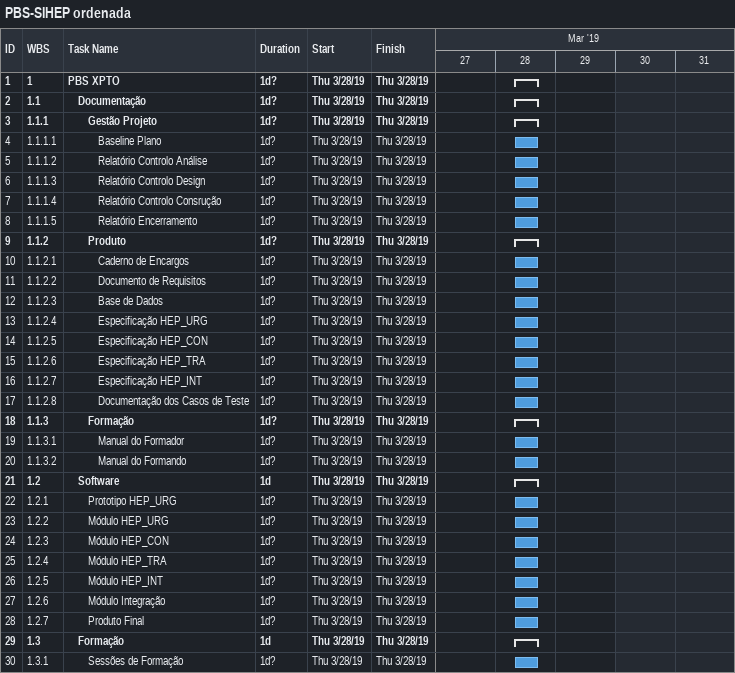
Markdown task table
PBS-SIHEP ordenada

| ID | WBS | Task | Duration | Start | Finish |
|---|---|---|---|---|---|
| 1 | 1 | **PBS XPTO** | 1d? | 2019-03-28 | 2019-03-28 |
| 2 | 1.1 | **Documentação** | 1d? | 2019-03-28 | 2019-03-28 |
| 3 | 1.1.1 | **Gestão Projeto** | 1d? | 2019-03-28 | 2019-03-28 |
| 4 | 1.1.1.1 | Baseline Plano | 1d? | 2019-03-28 | 2019-03-28 |
| 5 | 1.1.1.2 | Relatório Controlo Análise | 1d? | 2019-03-28 | 2019-03-28 |
| 6 | 1.1.1.3 | Relatório Controlo Design | 1d? | 2019-03-28 | 2019-03-28 |
| 7 | 1.1.1.4 | Relatório Controlo Consrução | 1d? | 2019-03-28 | 2019-03-28 |
| 8 | 1.1.1.5 | Relatório Encerramento | 1d? | 2019-03-28 | 2019-03-28 |
| 9 | 1.1.2 | **Produto** | 1d? | 2019-03-28 | 2019-03-28 |
| 10 | 1.1.2.1 | Caderno de Encargos | 1d? | 2019-03-28 | 2019-03-28 |
| 11 | 1.1.2.2 | Documento de Requisitos | 1d? | 2019-03-28 | 2019-03-28 |
| 12 | 1.1.2.3 | Base de Dados | 1d? | 2019-03-28 | 2019-03-28 |
| 13 | 1.1.2.4 | Especificação HEP_URG | 1d? | 2019-03-28 | 2019-03-28 |
| 14 | 1.1.2.5 | Especificação HEP_CON | 1d? | 2019-03-28 | 2019-03-28 |
| 15 | 1.1.2.6 | Especificação HEP_TRA | 1d? | 2019-03-28 | 2019-03-28 |
| 16 | 1.1.2.7 | Especificação HEP_INT | 1d? | 2019-03-28 | 2019-03-28 |
| 17 | 1.1.2.8 | Documentação dos Casos de Teste | 1d? | 2019-03-28 | 2019-03-28 |
| 18 | 1.1.3 | **Formação** | 1d? | 2019-03-28 | 2019-03-28 |
| 19 | 1.1.3.1 | Manual do Formador | 1d? | 2019-03-28 | 2019-03-28 |
| 20 | 1.1.3.2 | Manual do Formando | 1d? | 2019-03-28 | 2019-03-28 |
| 21 | 1.2 | **Software** | 1d | 2019-03-28 | 2019-03-28 |
| 22 | 1.2.1 | Prototipo HEP_URG | 1d? | 2019-03-28 | 2019-03-28 |
| 23 | 1.2.2 | Módulo HEP_URG | 1d? | 2019-03-28 | 2019-03-28 |
| 24 | 1.2.3 | Módulo HEP_CON | 1d? | 2019-03-28 | 2019-03-28 |
| 25 | 1.2.4 | Módulo HEP_TRA | 1d? | 2019-03-28 | 2019-03-28 |
| 26 | 1.2.5 | Módulo HEP_INT | 1d? | 2019-03-28 | 2019-03-28 |
| 27 | 1.2.6 | Módulo Integração | 1d? | 2019-03-28 | 2019-03-28 |
| 28 | 1.2.7 | Produto Final | 1d? | 2019-03-28 | 2019-03-28 |
| 29 | 1.3 | **Formação** | 1d | 2019-03-28 | 2019-03-28 |
| 30 | 1.3.1 | Sessões de Formação | 1d? | 2019-03-28 | 2019-03-28 |
